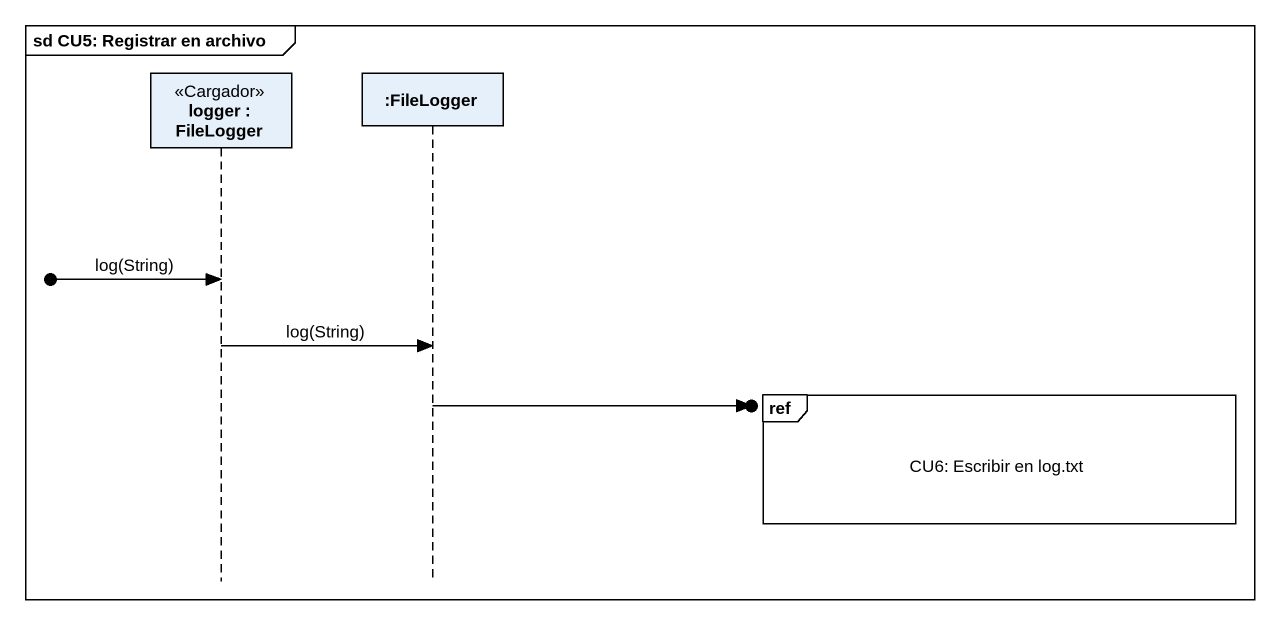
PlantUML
@startuml
mainframe sd CU5: Registrar en archivo
hide footbox
participant "logger : FileLogger" as logger <<Cargador>>
participant ":FileLogger" as FileLogger

[o-> logger : log(String)
logger -> FileLogger : log(String)
ref over FileLogger : CU6: Escribir en log.txt
FileLogger ->o]
@enduml
